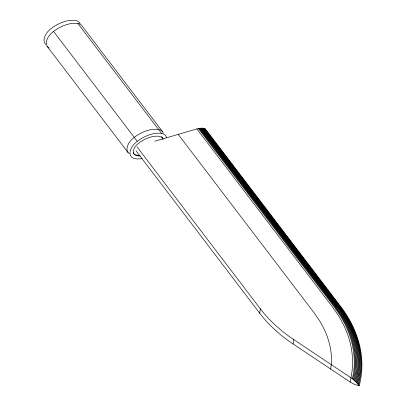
<?xml version="1.0" encoding="UTF-8"?>
<svg xmlns="http://www.w3.org/2000/svg" width="406" height="406" viewBox="0 0 406 406"><rect width="100%" height="100%" fill="white"/><g stroke="black" fill="none" stroke-linecap="round" stroke-linejoin="round"><path stroke-width="0.61" d="M154.787 141.207L198.367 128.514L201.975 128.144L205.131 128.616L340.548 306.383A168.221 116.436 7.4 0 1 359.224 385.7L354.88 384.599L350.236 382.117L293.173 344.024A152.372 105.464 7.4 0 1 259.744 313.249L260.322 308.793L137 146.855M293.173 344.024L293.751 339.568A152.372 105.464 7.4 0 1 260.322 308.793M330.738 369.1L331.55 361.37A137.431 95.121 7.4 0 0 319.415 320.537L313.792 312.392L178.198 134.356M350.236 382.117L351.875 372.338A158.533 109.727 7.4 0 0 338.558 315.782L332.326 306.743L196.854 128.895M359.224 385.7L356.016 381.975L352.352 378.757L353.575 372.627A160.253 110.919 7.4 0 0 340.111 315.457L333.828 306.347L198.367 128.514M353.108 379.351L354.413 372.82A161.111 111.508 7.4 0 0 340.878 315.345L334.569 306.2L199.113 128.372M353.854 379.97L355.24 373.038A161.958 112.097 7.4 0 0 341.634 315.264L335.3 306.083L199.848 128.266M354.59 380.615L356.052 373.292A162.907 112.756 7.4 0 0 336.016 306.002L200.574 128.189M355.311 381.285L356.849 373.576A163.719 113.315 7.4 0 0 336.721 305.957L201.28 128.149M356.016 381.975L357.625 373.885M356.701 382.691L358.386 374.225M357.366 383.416L359.127 374.591A166.059 114.939 7.4 0 0 338.731 306.017L203.304 128.23M358.011 384.167L359.843 374.982A166.805 115.451 7.4 0 0 339.36 306.104L203.939 128.326M358.63 384.929L360.533 375.398A167.526 115.954 7.4 0 0 339.964 306.225L204.548 128.453M133.249 152.697A10.14 6.039 -37.3 0 0 134.954 154.686L138.152 155.437A24.177 14.398 -37.3 0 0 139.765 155.468M163.146 139.451A10.14 6.039 -37.3 0 0 161.289 136.939L158.096 136.183A24.177 14.398 -37.3 0 0 140.344 141.938L136.67 144.917A10.14 6.039 -37.3 0 0 135.335 155.183L138.527 155.934A24.177 14.398 -37.3 0 0 140.146 155.965M293.751 339.568L352.352 378.757M202.65 128.169L338.081 305.962A165.298 114.411 7.4 0 1 358.397 374.225M201.975 128.144L337.411 305.941A164.516 113.868 7.4 0 1 357.635 373.885M162.552 131.681L81.875 25.74A14.007 8.343 -37.3 0 0 77.901 23.518A28.014 16.687 -37.3 0 0 53.567 31.404A14.007 8.343 -37.3 0 0 48.994 47.989M77.901 23.518L161.608 133.432A14.007 8.343 -37.3 0 1 166.485 137.685M53.567 31.404L137.274 141.318A14.007 8.343 -37.3 0 0 135.015 158.685A28.014 16.687 -37.3 0 0 142.141 158.584M136.035 150.809L259.744 313.249M136.736 155.28L137.116 155.777M47.335 46.543L128.012 152.478M137.274 141.318A28.014 16.687 -37.3 0 1 161.608 133.432M129.194 153.63A14.007 8.343 -37.3 0 1 134.244 137.34A28.014 16.687 -37.3 0 1 158.579 129.453A14.007 8.343 -37.3 0 1 163.308 133.153M80.155 23.705A14.007 8.343 -37.3 0 0 75.628 20.533A28.014 16.687 -37.3 0 0 51.293 28.42A14.007 8.343 -37.3 0 0 45.802 44.361M161.37 136.741A10.14 6.039 -37.3 0 1 162.765 138.953"/></g></svg>
